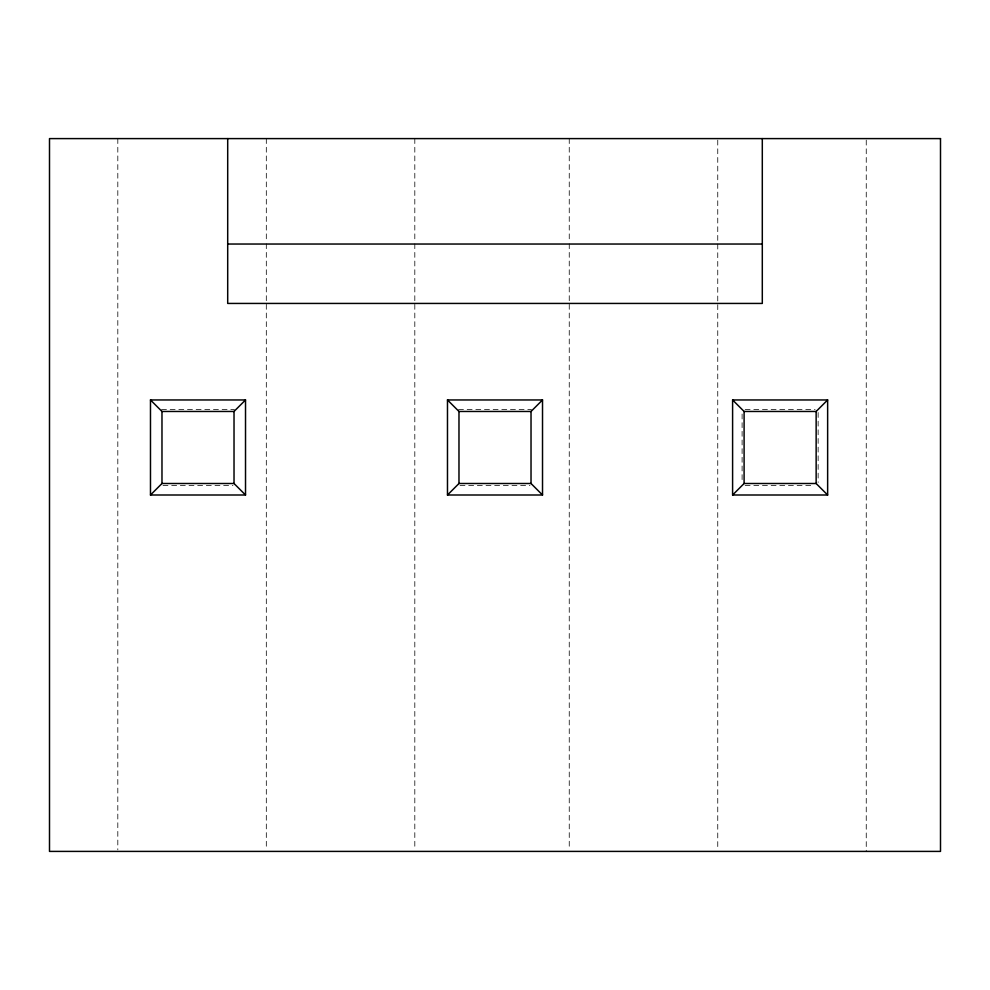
<?xml version="1.0" encoding="UTF-8"?>
<svg xmlns="http://www.w3.org/2000/svg" width="990" height="990" viewBox="0 0 990 990"><rect width="100%" height="100%" fill="white"/><g stroke="black" fill="none" stroke-linecap="round" stroke-linejoin="round"><path stroke-width="0.74" stroke-dasharray="4.95 3.71" d="M161.506 409.464L234.494 409.464M458.506 409.464L531.494 409.464M745.148 409.464L815.092 409.464M163.028 485.496L232.972 485.496M460.028 485.496L529.972 485.496M745.148 485.496L813.57 485.496M866.25 140.147L866.25 851.4M818.136 412.508L818.136 482.452M742.104 414.03L742.104 482.452M717.75 140.147L717.75 849.853M569.25 138.6L569.25 242.191M569.25 243.738L569.25 849.853M414.81 138.6L414.81 242.191M414.81 243.738L414.81 849.853M266.31 138.6L266.31 242.191M266.31 243.738L266.31 849.853M117.81 138.6L117.81 849.853"/><path stroke-width="1.49" d="M150.48 495L161.976 483.504L234.024 483.504L245.52 495L150.48 495L150.48 399.96L245.52 399.96L245.52 495M234.024 483.504L234.024 411.456L245.52 399.96M447.48 495L458.976 483.504L531.024 483.504L542.52 495L447.48 495L447.48 399.96L542.52 399.96L542.52 495M447.48 399.96L458.976 411.456L531.024 411.456L542.52 399.96M732.6 495L744.096 483.504L816.144 483.504L827.64 495L827.64 399.96L732.6 399.96L732.6 495L827.64 495M732.6 399.96L744.096 411.456L816.144 411.456L827.64 399.96M227.7 244.035L762.3 244.035M150.48 399.96L161.976 411.456L234.024 411.456M816.144 411.456L816.144 483.504M762.3 138.6L762.3 303.435L227.7 303.435L227.7 138.6M744.096 411.456L744.096 483.504M531.024 411.456L531.024 483.504M458.976 411.456L458.976 483.504M161.976 411.456L161.976 483.504M940.5 138.6L49.5 138.6L49.5 851.4L940.5 851.4L940.5 138.6"/></g></svg>
